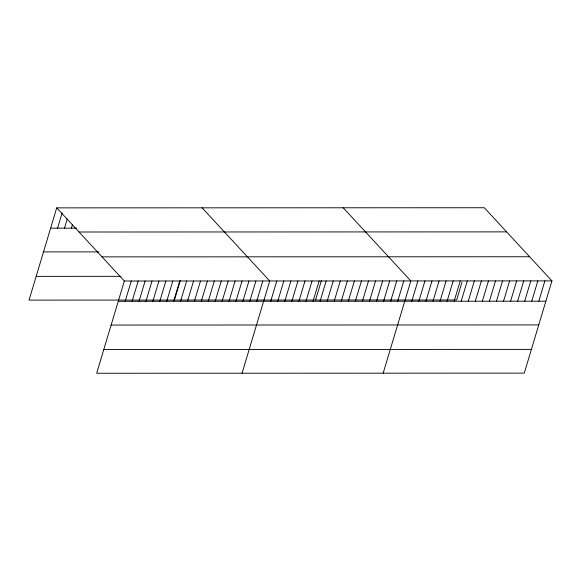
<?xml version="1.0" encoding="UTF-8"?>
<svg xmlns="http://www.w3.org/2000/svg" width="581" height="581" viewBox="0 0 581 581"><rect width="100%" height="100%" fill="white"/><g stroke="black" fill="none" stroke-linecap="round" stroke-linejoin="round"><path stroke-width="0.87" d="M56.72 207.867L124.334 281.015L96.664 373.256L524.28 373.133L551.95 280.892L484.336 207.744L56.72 207.867L29.05 300.108L456.666 299.985L462.004 282.177M57.555 228.159L62.123 212.936M64.484 228.159L67.273 218.855M71.405 228.151L72.422 224.774M125.169 301.307L131.262 281.015M132.09 301.307L138.184 281.008M139.019 301.299L145.105 281.008M145.94 301.299L152.026 281.008M152.861 301.299L158.954 281.008M159.79 301.299L165.875 281.001M166.711 301.292L172.797 281.001M173.632 301.292L179.725 281.001M174.438 300.065L180.292 280.565M180.553 301.292L186.646 280.993M187.481 301.292L193.567 280.993M194.403 301.285L200.489 280.993M201.324 301.285L207.417 280.993M208.252 301.285L214.338 280.986M215.173 301.285L221.259 280.986M222.095 301.278L228.188 280.986M229.023 301.278L235.109 280.986M235.944 301.278L242.03 280.979M242.865 301.27L248.951 280.979M249.786 301.27L255.88 280.979M256.715 301.27L262.801 280.979M242.052 373.213L269.722 280.972L202.115 207.824M270.695 301.263L276.781 280.972M277.747 301.263L283.833 280.972M284.806 301.263L290.892 280.964M291.858 301.263L297.944 280.964M298.917 301.256L305.003 280.964M305.969 301.256L312.055 280.964M313.028 301.256L319.114 280.957M315.548 300.028L321.402 280.521M320.08 301.248L326.166 280.957M327.139 301.248L333.225 280.957M334.191 301.248L340.284 280.957M341.25 301.248L347.336 280.95M348.302 301.241L354.395 280.95M355.361 301.241L361.447 280.95M362.413 301.241L368.507 280.943M369.472 301.241L375.558 280.943M376.524 301.234L382.618 280.943M383.583 301.234L389.669 280.943M390.635 301.234L396.729 280.935M397.695 301.227L403.78 280.935M383.162 373.176L410.84 280.935L343.226 207.787M411.806 301.227L417.892 280.928M418.857 301.227L424.951 280.928M425.917 301.219L432.003 280.928M432.968 301.219L439.062 280.928M440.028 301.219L446.114 280.921M447.079 301.219L453.173 280.921M454.139 301.212L460.225 280.921M461.191 301.212L467.284 280.921M468.25 301.212L474.336 280.913M475.302 301.205L481.395 280.913M482.361 301.205L488.447 280.913M489.42 301.205L495.506 280.906M496.472 301.205L502.558 280.906M503.531 301.198L509.617 280.906M510.583 301.198L516.669 280.906M517.642 301.198L523.728 280.899M524.694 301.19L530.78 280.899M531.753 301.19L537.839 280.899M538.805 301.19L544.891 280.899M50.634 228.159L76.598 228.151M79.038 232.008L506.647 231.884M43.51 251.9L98.901 251.885M102.024 256.875L529.64 256.758M36.175 276.367L120.986 276.338M124.334 281.015L551.95 280.892M118.248 301.307L545.864 301.19M111.124 325.048L538.74 324.932M103.788 349.515L531.397 349.392"/></g></svg>
